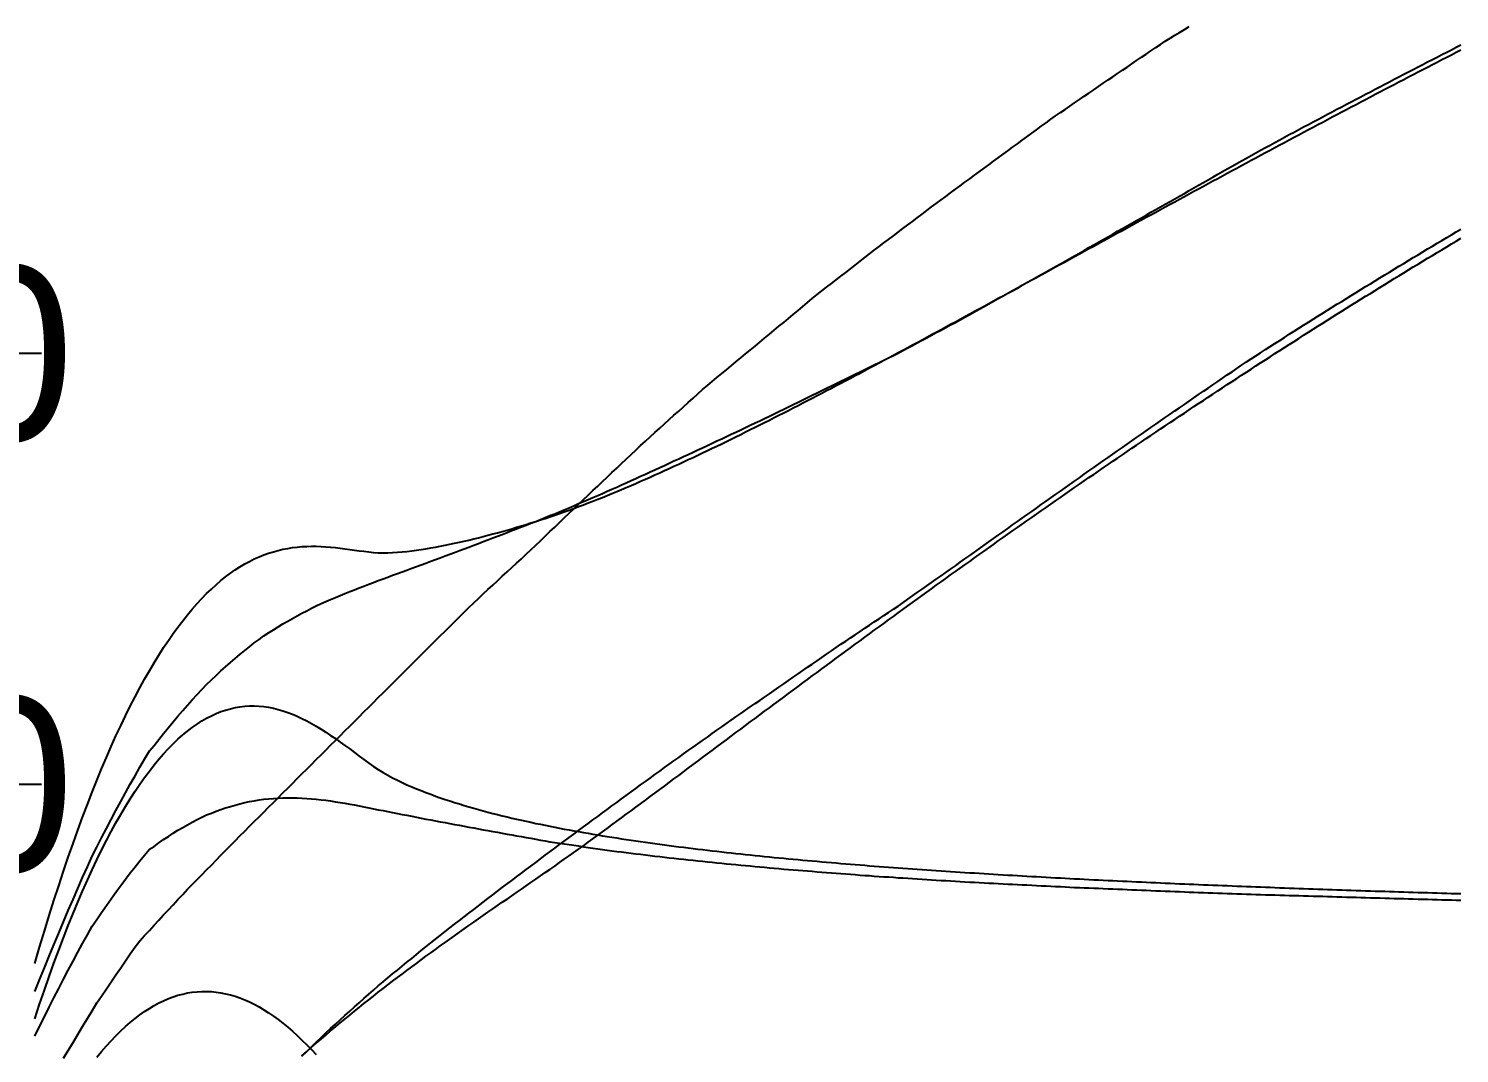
# Model space of a CAD drawing. Extents: x -35 to 180, y -35 to 144.
# Drawn here: x 5.8 to 71.2, y 27.1 to 73.9 of the extents above; entities that cross this region are included whole.
import ezdxf

# ---------------------------------------------------------------- set-up
doc = ezdxf.new("R2010")
doc.units = 0

msp = doc.modelspace()

# ---------------------------------------------------------------- linework, layer by layer
at = {"color": 0}
for p, q in [((0, 59.071), (6.4, 59.071)), ((0, 39.38), (6.4, 39.38))]:
    msp.add_line(p, q, dxfattribs=at)
at = {"color": 6}
msp.add_lwpolyline([(7.412, 26.855), (7.63, 27.217), (7.848, 27.579), (8.066, 27.942), (8.284, 28.304), (8.502, 28.666), (8.72, 29.028), (8.938, 29.39), (9.156, 29.698), (9.374, 30.021), (9.592, 30.343), (9.81, 30.665), (10.028, 30.988), (10.246, 31.31), (10.464, 31.632), (10.682, 31.955), (10.9, 32.229), (11.118, 32.464), (11.336, 32.699), (11.554, 32.933), (11.772, 33.168), (11.99, 33.403), (12.208, 33.638), (12.426, 33.873), (12.644, 34.108), (12.862, 34.342), (13.08, 34.577), (13.298, 34.798), (13.516, 35.02), (13.734, 35.242), (13.952, 35.464), (14.17, 35.686), (14.388, 35.908), (14.606, 36.13), (14.824, 36.352), (15.042, 36.574), (15.26, 36.796), (15.478, 37.017), (15.696, 37.237), (15.914, 37.455), (16.132, 37.673), (16.35, 37.891), (16.568, 38.108), (16.786, 38.326), (17.004, 38.544), (17.222, 38.762), (17.44, 38.979), (17.658, 39.197), (17.876, 39.415), (18.094, 39.633), (18.312, 39.851), (18.53, 40.068), (18.748, 40.286), (18.966, 40.504), (19.184, 40.722), (19.402, 40.939), (19.62, 41.157), (19.838, 41.375), (20.056, 41.593), (20.274, 41.811), (20.492, 42.028), (20.71, 42.246), (20.928, 42.464), (21.146, 42.682), (21.364, 42.899), (21.582, 43.117), (21.8, 43.335), (22.018, 43.553), (22.236, 43.771), (22.454, 43.988), (22.672, 44.206), (22.89, 44.424), (23.108, 44.642), (23.326, 44.859), (23.544, 45.077), (23.762, 45.293), (23.98, 45.509), (24.198, 45.725), (24.416, 45.941), (24.634, 46.157), (24.852, 46.373), (25.07, 46.589), (25.288, 46.805), (25.506, 47.021), (25.724, 47.237), (25.942, 47.453), (26.16, 47.669), (26.378, 47.87), (26.596, 48.071), (26.814, 48.273), (27.032, 48.475), (27.25, 48.676), (27.468, 48.878), (27.686, 49.079), (27.904, 49.281), (28.121, 49.482), (28.339, 49.684), (28.557, 49.886), (28.775, 50.087), (28.993, 50.295), (29.211, 50.504), (29.429, 50.713), (29.647, 50.922), (29.865, 51.13), (30.083, 51.339), (30.301, 51.548), (30.519, 51.757), (30.737, 51.965), (30.955, 52.174), (31.173, 52.383), (31.391, 52.592), (31.609, 52.798), (31.827, 53.003), (32.045, 53.208), (32.263, 53.413), (32.481, 53.618), (32.699, 53.824), (32.917, 54.029), (33.135, 54.234), (33.353, 54.439), (33.571, 54.644), (33.789, 54.85), (34.007, 55.055), (34.225, 55.254), (34.443, 55.45), (34.661, 55.646), (34.879, 55.843), (35.097, 56.039), (35.315, 56.235), (35.533, 56.431), (35.751, 56.627), (35.969, 56.823), (36.187, 57.02), (36.405, 57.216), (36.623, 57.412), (36.841, 57.599), (37.059, 57.779), (37.277, 57.959), (37.495, 58.139), (37.713, 58.319), (37.931, 58.499), (38.149, 58.679), (38.367, 58.859), (38.585, 59.039), (38.803, 59.219), (39.021, 59.399), (39.239, 59.579), (39.457, 59.759), (39.675, 59.94), (39.893, 60.121), (40.111, 60.302), (40.329, 60.483), (40.547, 60.664), (40.765, 60.845), (40.983, 61.026), (41.201, 61.207), (41.419, 61.387), (41.637, 61.568), (41.855, 61.749), (42.073, 61.93), (42.291, 62.095), (42.509, 62.263), (42.727, 62.431), (42.945, 62.6), (43.163, 62.768), (43.381, 62.936), (43.599, 63.104), (43.817, 63.273), (44.035, 63.441), (44.253, 63.609), (44.471, 63.777), (44.689, 63.946), (44.907, 64.11), (45.125, 64.275), (45.343, 64.439), (45.561, 64.604), (45.779, 64.769), (45.997, 64.933), (46.215, 65.098), (46.433, 65.263), (46.651, 65.427), (46.869, 65.592), (47.087, 65.757), (47.305, 65.921), (47.523, 66.081), (47.741, 66.241), (47.959, 66.402), (48.177, 66.562), (48.395, 66.722), (48.613, 66.882), (48.831, 67.042), (49.049, 67.203), (49.267, 67.363), (49.485, 67.523), (49.703, 67.683), (49.921, 67.843), (50.139, 68.003), (50.357, 68.164), (50.575, 68.324), (50.793, 68.484), (51.011, 68.644), (51.229, 68.804), (51.447, 68.965), (51.665, 69.125), (51.883, 69.285), (52.101, 69.445), (52.319, 69.605), (52.537, 69.765), (52.755, 69.917), (52.973, 70.066), (53.191, 70.216), (53.409, 70.365), (53.627, 70.514), (53.845, 70.664), (54.063, 70.813), (54.281, 70.963), (54.499, 71.112), (54.717, 71.261), (54.935, 71.411), (55.153, 71.56), (55.371, 71.708), (55.589, 71.856), (55.807, 72.003), (56.025, 72.151), (56.243, 72.299), (56.461, 72.446), (56.679, 72.594), (56.897, 72.741), (57.115, 72.889), (57.333, 73.037), (57.551, 73.184), (57.769, 73.332), (57.987, 73.47), (58.205, 73.602), (58.423, 73.733), (58.641, 73.864), (58.859, 73.996)], dxfattribs=at)
at = {"color": 4}
for points in [[(6.104, 29.905), (6.322, 30.445), (6.54, 30.982), (6.758, 31.515), (6.976, 32.043), (7.194, 32.567), (7.412, 33.087), (7.63, 33.601), (7.848, 34.111), (8.066, 34.615), (8.284, 35.114), (8.502, 35.608), (8.72, 36.096), (8.938, 36.503), (9.156, 36.93), (9.374, 37.351), (9.592, 37.768), (9.81, 38.179), (10.028, 38.584), (10.246, 38.984), (10.464, 39.378), (10.682, 39.767), (10.9, 40.151), (11.118, 40.528), (11.336, 40.9), (11.554, 41.152), (11.772, 41.429), (11.99, 41.702), (12.208, 41.969), (12.426, 42.232), (12.644, 42.491), (12.862, 42.744), (13.08, 42.993), (13.298, 43.237), (13.516, 43.477), (13.734, 43.712), (13.952, 43.942), (14.17, 44.148), (14.388, 44.353), (14.606, 44.554), (14.824, 44.75), (15.042, 44.941), (15.26, 45.128), (15.478, 45.311), (15.696, 45.489), (15.914, 45.663), (16.132, 45.833), (16.35, 45.999), (16.568, 46.161), (16.786, 46.301), (17.004, 46.438), (17.222, 46.572), (17.44, 46.703), (17.658, 46.829), (17.876, 46.953), (18.094, 47.073), (18.312, 47.19), (18.53, 47.305), (18.748, 47.416), (18.966, 47.525), (19.184, 47.631), (19.402, 47.727), (19.62, 47.821), (19.838, 47.913), (20.056, 48.003), (20.274, 48.091), (20.492, 48.179), (20.71, 48.265), (20.928, 48.35), (21.146, 48.435), (21.364, 48.519), (21.582, 48.603), (21.8, 48.687), (22.018, 48.766), (22.236, 48.845), (22.454, 48.924), (22.672, 49.004), (22.89, 49.083), (23.108, 49.163), (23.326, 49.244), (23.544, 49.324), (23.762, 49.405), (23.98, 49.486), (24.198, 49.568), (24.416, 49.649), (24.634, 49.73), (24.852, 49.81), (25.07, 49.891), (25.288, 49.972), (25.506, 50.053), (25.724, 50.135), (25.942, 50.216), (26.16, 50.299), (26.378, 50.381), (26.596, 50.464), (26.814, 50.547), (27.032, 50.631), (27.25, 50.714), (27.468, 50.797), (27.686, 50.881), (27.904, 50.965), (28.121, 51.05), (28.339, 51.134), (28.557, 51.22), (28.775, 51.305), (28.993, 51.391), (29.211, 51.478), (29.429, 51.565), (29.647, 51.652), (29.865, 51.74), (30.083, 51.832), (30.301, 51.923), (30.519, 52.015), (30.737, 52.107), (30.955, 52.2), (31.173, 52.293), (31.391, 52.386), (31.609, 52.48), (31.827, 52.574), (32.045, 52.669), (32.263, 52.764), (32.481, 52.859), (32.699, 52.957), (32.917, 53.055), (33.135, 53.153), (33.353, 53.251), (33.571, 53.349), (33.789, 53.448), (34.007, 53.548), (34.225, 53.647), (34.443, 53.747), (34.661, 53.848), (34.879, 53.948), (35.097, 54.049), (35.315, 54.149), (35.533, 54.249), (35.751, 54.35), (35.969, 54.451), (36.187, 54.552), (36.405, 54.654), (36.623, 54.756), (36.841, 54.858), (37.059, 54.96), (37.277, 55.063), (37.495, 55.165), (37.713, 55.268), (37.931, 55.371), (38.149, 55.473), (38.367, 55.576), (38.585, 55.679), (38.803, 55.782), (39.021, 55.886), (39.239, 55.99), (39.457, 56.093), (39.675, 56.197), (39.893, 56.302), (40.111, 56.406), (40.329, 56.511), (40.547, 56.617), (40.765, 56.724), (40.983, 56.831), (41.201, 56.938), (41.419, 57.045), (41.637, 57.152), (41.855, 57.26), (42.073, 57.368), (42.291, 57.475), (42.509, 57.583), (42.727, 57.691), (42.945, 57.799), (43.163, 57.906), (43.381, 58.012), (43.599, 58.119), (43.817, 58.225), (44.035, 58.332), (44.253, 58.439), (44.471, 58.546), (44.689, 58.653), (44.907, 58.76), (45.125, 58.867), (45.343, 58.975), (45.561, 59.082), (45.779, 59.197), (45.997, 59.313), (46.215, 59.43), (46.433, 59.547), (46.651, 59.663), (46.869, 59.78), (47.087, 59.897), (47.305, 60.014), (47.523, 60.131), (47.741, 60.248), (47.959, 60.365), (48.177, 60.482), (48.395, 60.602), (48.613, 60.722), (48.831, 60.843), (49.049, 60.964), (49.267, 61.085), (49.485, 61.206), (49.703, 61.327), (49.921, 61.448), (50.139, 61.569), (50.357, 61.69), (50.575, 61.81), (50.793, 61.931), (51.011, 62.053), (51.229, 62.176), (51.447, 62.298), (51.665, 62.421), (51.883, 62.543), (52.101, 62.666), (52.319, 62.788), (52.537, 62.911), (52.755, 63.033), (52.973, 63.156), (53.191, 63.278), (53.409, 63.401), (53.627, 63.523), (53.845, 63.649), (54.063, 63.773), (54.281, 63.898), (54.499, 64.022), (54.717, 64.147), (54.935, 64.271), (55.153, 64.396), (55.371, 64.52), (55.589, 64.644), (55.807, 64.769), (56.025, 64.893), (56.243, 65.017), (56.461, 65.141), (56.679, 65.265), (56.897, 65.389), (57.115, 65.513), (57.333, 65.637), (57.551, 65.761), (57.769, 65.885), (57.987, 66.008), (58.205, 66.132), (58.423, 66.256), (58.641, 66.379), (58.859, 66.502), (59.077, 66.627), (59.295, 66.752), (59.513, 66.876), (59.731, 67), (59.949, 67.124), (60.167, 67.249), (60.385, 67.373), (60.603, 67.497), (60.821, 67.621), (61.039, 67.744), (61.257, 67.868), (61.475, 67.992), (61.693, 68.111), (61.911, 68.23), (62.129, 68.349), (62.347, 68.467), (62.565, 68.586), (62.783, 68.705), (63.001, 68.823), (63.219, 68.942), (63.437, 69.06), (63.655, 69.178), (63.873, 69.296), (64.091, 69.414), (64.309, 69.53), (64.527, 69.645), (64.745, 69.76), (64.963, 69.876), (65.181, 69.991), (65.399, 70.106), (65.617, 70.22), (65.835, 70.335), (66.053, 70.45), (66.271, 70.564), (66.489, 70.678), (66.707, 70.793), (66.925, 70.907), (67.143, 71.021), (67.361, 71.136), (67.579, 71.25), (67.797, 71.364), (68.015, 71.478), (68.233, 71.591), (68.451, 71.705), (68.669, 71.818), (68.887, 71.932), (69.105, 72.045), (69.323, 72.158), (69.541, 72.271), (69.759, 72.383), (69.977, 72.495), (70.195, 72.607), (70.413, 72.719), (70.631, 72.83), (70.849, 72.942), (71.067, 73.053), (71.285, 73.164)], [(18.312, 26.946), (18.53, 27.164), (18.748, 27.38), (18.966, 27.596), (19.184, 27.811), (19.402, 28.012), (19.62, 28.211), (19.838, 28.411), (20.056, 28.609), (20.274, 28.806), (20.492, 29.003), (20.71, 29.199), (20.928, 29.394), (21.146, 29.588), (21.364, 29.781), (21.582, 29.974), (21.8, 30.166), (22.018, 30.349), (22.236, 30.529), (22.454, 30.709), (22.672, 30.888), (22.89, 31.067), (23.108, 31.245), (23.326, 31.422), (23.544, 31.599), (23.762, 31.775), (23.98, 31.951), (24.198, 32.126), (24.416, 32.301), (24.634, 32.473), (24.852, 32.643), (25.07, 32.813), (25.288, 32.982), (25.506, 33.151), (25.724, 33.32), (25.942, 33.488), (26.16, 33.656), (26.378, 33.824), (26.596, 33.991), (26.814, 34.158), (27.032, 34.325), (27.25, 34.49), (27.468, 34.655), (27.686, 34.82), (27.904, 34.984), (28.121, 35.148), (28.339, 35.312), (28.557, 35.476), (28.775, 35.64), (28.993, 35.804), (29.211, 35.967), (29.429, 36.131), (29.647, 36.294), (29.865, 36.457), (30.083, 36.617), (30.301, 36.779), (30.519, 36.94), (30.737, 37.101), (30.955, 37.262), (31.173, 37.424), (31.391, 37.585), (31.609, 37.746), (31.827, 37.908), (32.045, 38.069), (32.263, 38.23), (32.481, 38.392), (32.699, 38.55), (32.917, 38.709), (33.135, 38.867), (33.353, 39.026), (33.571, 39.185), (33.789, 39.344), (34.007, 39.503), (34.225, 39.662), (34.443, 39.82), (34.661, 39.979), (34.879, 40.138), (35.097, 40.297), (35.315, 40.451), (35.533, 40.606), (35.751, 40.761), (35.969, 40.916), (36.187, 41.071), (36.405, 41.226), (36.623, 41.38), (36.841, 41.535), (37.059, 41.69), (37.277, 41.845), (37.495, 41.999), (37.713, 42.154), (37.931, 42.305), (38.149, 42.456), (38.367, 42.607), (38.585, 42.758), (38.803, 42.909), (39.021, 43.06), (39.239, 43.211), (39.457, 43.362), (39.675, 43.513), (39.893, 43.664), (40.111, 43.814), (40.329, 43.965), (40.547, 44.116), (40.765, 44.267), (40.983, 44.418), (41.201, 44.569), (41.419, 44.72), (41.637, 44.871), (41.855, 45.022), (42.073, 45.172), (42.291, 45.323), (42.509, 45.473), (42.727, 45.623), (42.945, 45.773), (43.163, 45.92), (43.381, 46.066), (43.599, 46.212), (43.817, 46.358), (44.035, 46.503), (44.253, 46.649), (44.471, 46.794), (44.689, 46.939), (44.907, 47.085), (45.125, 47.23), (45.343, 47.375), (45.561, 47.52), (45.779, 47.672), (45.997, 47.827), (46.215, 47.981), (46.433, 48.136), (46.651, 48.29), (46.869, 48.444), (47.087, 48.598), (47.305, 48.752), (47.523, 48.905), (47.741, 49.059), (47.959, 49.212), (48.177, 49.365), (48.395, 49.52), (48.613, 49.676), (48.831, 49.831), (49.049, 49.987), (49.267, 50.142), (49.485, 50.298), (49.703, 50.453), (49.921, 50.607), (50.139, 50.762), (50.357, 50.916), (50.575, 51.071), (50.793, 51.225), (51.011, 51.379), (51.229, 51.535), (51.447, 51.69), (51.665, 51.845), (51.883, 52), (52.101, 52.154), (52.319, 52.309), (52.537, 52.463), (52.755, 52.617), (52.973, 52.77), (53.191, 52.924), (53.409, 53.077), (53.627, 53.23), (53.845, 53.386), (54.063, 53.54), (54.281, 53.694), (54.499, 53.848), (54.717, 54.002), (54.935, 54.156), (55.153, 54.309), (55.371, 54.462), (55.589, 54.615), (55.807, 54.768), (56.025, 54.92), (56.243, 55.072), (56.461, 55.225), (56.679, 55.376), (56.897, 55.528), (57.115, 55.679), (57.333, 55.831), (57.551, 55.982), (57.769, 56.132), (57.987, 56.283), (58.205, 56.433), (58.423, 56.583), (58.641, 56.733), (58.859, 56.883), (59.077, 57.033), (59.295, 57.183), (59.513, 57.333), (59.731, 57.483), (59.949, 57.633), (60.167, 57.782), (60.385, 57.931), (60.603, 58.08), (60.821, 58.229), (61.039, 58.377), (61.257, 58.525), (61.475, 58.673), (61.693, 58.815), (61.911, 58.956), (62.129, 59.097), (62.347, 59.238), (62.565, 59.379), (62.783, 59.519), (63.001, 59.659), (63.219, 59.799), (63.437, 59.939), (63.655, 60.079), (63.873, 60.218), (64.091, 60.357), (64.309, 60.494), (64.527, 60.63), (64.745, 60.766), (64.963, 60.902), (65.181, 61.038), (65.399, 61.173), (65.617, 61.308), (65.835, 61.443), (66.053, 61.578), (66.271, 61.713), (66.489, 61.847), (66.707, 61.981), (66.925, 62.115), (67.143, 62.249), (67.361, 62.383), (67.579, 62.516), (67.797, 62.649), (68.015, 62.782), (68.233, 62.915), (68.451, 63.048), (68.669, 63.18), (68.887, 63.312), (69.105, 63.444), (69.323, 63.576), (69.541, 63.706), (69.759, 63.837), (69.977, 63.967), (70.195, 64.097), (70.413, 64.227), (70.631, 64.357), (70.849, 64.486), (71.067, 64.615), (71.285, 64.744)], [(6.104, 27.862), (6.322, 28.307), (6.54, 28.749), (6.758, 29.186), (6.976, 29.618), (7.194, 30.046), (7.412, 30.469), (7.63, 30.886), (7.848, 31.298), (8.066, 31.705), (8.284, 32.106), (8.502, 32.501), (8.72, 32.89), (8.938, 33.191), (9.156, 33.513), (9.374, 33.829), (9.592, 34.14), (9.81, 34.444), (10.028, 34.743), (10.246, 35.035), (10.464, 35.322), (10.682, 35.602), (10.9, 35.876), (11.118, 36.144), (11.336, 36.406), (11.554, 36.538), (11.772, 36.696), (11.99, 36.849), (12.208, 36.996), (12.426, 37.138), (12.644, 37.274), (12.862, 37.405), (13.08, 37.53), (13.298, 37.649), (13.516, 37.763), (13.734, 37.871), (13.952, 37.973), (14.17, 38.062), (14.388, 38.146), (14.606, 38.225), (14.824, 38.298), (15.042, 38.366), (15.26, 38.428), (15.478, 38.485), (15.696, 38.537), (15.914, 38.584), (16.132, 38.625), (16.35, 38.662), (16.568, 38.694), (16.786, 38.715), (17.004, 38.731), (17.222, 38.744), (17.44, 38.751), (17.658, 38.755), (17.876, 38.754), (18.094, 38.749), (18.312, 38.74), (18.53, 38.728), (18.748, 38.712), (18.966, 38.692), (19.184, 38.669), (19.402, 38.643), (19.62, 38.613), (19.838, 38.581), (20.056, 38.546), (20.274, 38.51), (20.492, 38.471), (20.71, 38.431), (20.928, 38.389), (21.146, 38.347), (21.364, 38.303), (21.582, 38.259), (21.8, 38.215), (22.018, 38.172), (22.236, 38.129), (22.454, 38.086), (22.672, 38.043), (22.89, 38), (23.108, 37.958), (23.326, 37.915), (23.544, 37.873), (23.762, 37.831), (23.98, 37.789), (24.198, 37.747), (24.416, 37.705), (24.634, 37.664), (24.852, 37.623), (25.07, 37.582), (25.288, 37.541), (25.506, 37.5), (25.724, 37.46), (25.942, 37.419), (26.16, 37.379), (26.378, 37.339), (26.596, 37.299), (26.814, 37.259), (27.032, 37.219), (27.25, 37.18), (27.468, 37.14), (27.686, 37.101), (27.904, 37.061), (28.121, 37.022), (28.339, 36.983), (28.557, 36.944), (28.775, 36.906), (28.993, 36.867), (29.211, 36.829), (29.429, 36.79), (29.647, 36.752), (29.865, 36.714), (30.083, 36.684), (30.301, 36.652), (30.519, 36.62), (30.737, 36.588), (30.955, 36.556), (31.173, 36.524), (31.391, 36.492), (31.609, 36.46), (31.827, 36.429), (32.045, 36.397), (32.263, 36.366), (32.481, 36.334), (32.699, 36.309), (32.917, 36.283), (33.135, 36.256), (33.353, 36.23), (33.571, 36.203), (33.789, 36.177), (34.007, 36.151), (34.225, 36.125), (34.443, 36.098), (34.661, 36.072), (34.879, 36.047), (35.097, 36.021), (35.315, 35.998), (35.533, 35.974), (35.751, 35.951), (35.969, 35.928), (36.187, 35.905), (36.405, 35.882), (36.623, 35.859), (36.841, 35.836), (37.059, 35.813), (37.277, 35.79), (37.495, 35.767), (37.713, 35.744), (37.931, 35.724), (38.149, 35.704), (38.367, 35.684), (38.585, 35.664), (38.803, 35.644), (39.021, 35.623), (39.239, 35.603), (39.457, 35.583), (39.675, 35.563), (39.893, 35.544), (40.111, 35.524), (40.329, 35.504), (40.547, 35.486), (40.765, 35.468), (40.983, 35.451), (41.201, 35.433), (41.419, 35.415), (41.637, 35.398), (41.855, 35.38), (42.073, 35.362), (42.291, 35.345), (42.509, 35.327), (42.727, 35.31), (42.945, 35.293), (43.163, 35.277), (43.381, 35.261), (43.599, 35.246), (43.817, 35.23), (44.035, 35.215), (44.253, 35.2), (44.471, 35.184), (44.689, 35.169), (44.907, 35.154), (45.125, 35.139), (45.343, 35.124), (45.561, 35.108), (45.779, 35.094), (45.997, 35.081), (46.215, 35.067), (46.433, 35.053), (46.651, 35.04), (46.869, 35.026), (47.087, 35.013), (47.305, 34.999), (47.523, 34.986), (47.741, 34.972), (47.959, 34.959), (48.177, 34.946), (48.395, 34.933), (48.613, 34.922), (48.831, 34.91), (49.049, 34.899), (49.267, 34.887), (49.485, 34.876), (49.703, 34.864), (49.921, 34.853), (50.139, 34.841), (50.357, 34.83), (50.575, 34.818), (50.793, 34.807), (51.011, 34.796), (51.229, 34.785), (51.447, 34.774), (51.665, 34.763), (51.883, 34.752), (52.101, 34.741), (52.319, 34.73), (52.537, 34.719), (52.755, 34.709), (52.973, 34.698), (53.191, 34.687), (53.409, 34.676), (53.627, 34.665), (53.845, 34.657), (54.063, 34.648), (54.281, 34.639), (54.499, 34.63), (54.717, 34.621), (54.935, 34.612), (55.153, 34.603), (55.371, 34.594), (55.589, 34.585), (55.807, 34.576), (56.025, 34.567), (56.243, 34.558), (56.461, 34.549), (56.679, 34.54), (56.897, 34.531), (57.115, 34.522), (57.333, 34.513), (57.551, 34.505), (57.769, 34.496), (57.987, 34.487), (58.205, 34.478), (58.423, 34.469), (58.641, 34.461), (58.859, 34.452), (59.077, 34.444), (59.295, 34.436), (59.513, 34.428), (59.731, 34.42), (59.949, 34.412), (60.167, 34.404), (60.385, 34.396), (60.603, 34.388), (60.821, 34.38), (61.039, 34.372), (61.257, 34.364), (61.475, 34.356), (61.693, 34.35), (61.911, 34.344), (62.129, 34.338), (62.347, 34.331), (62.565, 34.325), (62.783, 34.319), (63.001, 34.313), (63.219, 34.307), (63.437, 34.301), (63.655, 34.295), (63.873, 34.289), (64.091, 34.283), (64.309, 34.277), (64.527, 34.27), (64.745, 34.263), (64.963, 34.257), (65.181, 34.25), (65.399, 34.244), (65.617, 34.237), (65.835, 34.231), (66.053, 34.224), (66.271, 34.218), (66.489, 34.211), (66.707, 34.205), (66.925, 34.198), (67.143, 34.192), (67.361, 34.186), (67.579, 34.18), (67.797, 34.174), (68.015, 34.168), (68.233, 34.162), (68.451, 34.155), (68.669, 34.149), (68.887, 34.143), (69.105, 34.137), (69.323, 34.131), (69.541, 34.125), (69.759, 34.119), (69.977, 34.113), (70.195, 34.107), (70.413, 34.101), (70.631, 34.095), (70.849, 34.089), (71.067, 34.083), (71.285, 34.077)]]:
    msp.add_lwpolyline(points, dxfattribs=at)
at = {"color": 3}
for points in [[(6.104, 31.193), (6.322, 31.937), (6.54, 32.665), (6.758, 33.374), (6.976, 34.067), (7.194, 34.742), (7.412, 35.401), (7.63, 36.043), (7.848, 36.669), (8.066, 37.278), (8.284, 37.871), (8.502, 38.448), (8.72, 39.009), (8.938, 39.554), (9.156, 40.084), (9.374, 40.599), (9.592, 41.098), (9.81, 41.582), (10.028, 42.051), (10.246, 42.505), (10.464, 42.945), (10.682, 43.37), (10.9, 43.78), (11.118, 44.176), (11.336, 44.558), (11.554, 44.926), (11.772, 45.28), (11.99, 45.621), (12.208, 45.947), (12.426, 46.26), (12.644, 46.56), (12.862, 46.847), (13.08, 47.12), (13.298, 47.381), (13.516, 47.629), (13.734, 47.864), (13.952, 48.087), (14.17, 48.297), (14.388, 48.496), (14.606, 48.682), (14.824, 48.857), (15.042, 49.02), (15.26, 49.172), (15.478, 49.313), (15.696, 49.442), (15.914, 49.561), (16.132, 49.67), (16.35, 49.768), (16.568, 49.856), (16.786, 49.935), (17.004, 50.004), (17.222, 50.063), (17.44, 50.114), (17.658, 50.156), (17.876, 50.19), (18.094, 50.216), (18.312, 50.235), (18.53, 50.247), (18.748, 50.251), (18.966, 50.25), (19.184, 50.243), (19.402, 50.23), (19.62, 50.213), (19.838, 50.192), (20.056, 50.167), (20.274, 50.14), (20.492, 50.111), (20.71, 50.08), (20.928, 50.05), (21.146, 50.021), (21.364, 49.994), (21.582, 49.972), (21.8, 49.957), (22.018, 49.952), (22.236, 49.955), (22.454, 49.964), (22.672, 49.979), (22.89, 49.997), (23.108, 50.02), (23.326, 50.046), (23.544, 50.074), (23.762, 50.106), (23.98, 50.14), (24.198, 50.177), (24.416, 50.216), (24.634, 50.256), (24.852, 50.299), (25.07, 50.344), (25.288, 50.39), (25.506, 50.438), (25.724, 50.487), (25.942, 50.538), (26.16, 50.59), (26.378, 50.644), (26.596, 50.699), (26.814, 50.756), (27.032, 50.813), (27.25, 50.872), (27.468, 50.932), (27.686, 50.994), (27.904, 51.056), (28.121, 51.12), (28.339, 51.185), (28.557, 51.251), (28.775, 51.318), (28.993, 51.387), (29.211, 51.457), (29.429, 51.527), (29.647, 51.6), (29.865, 51.673), (30.083, 51.748), (30.301, 51.824), (30.519, 51.902), (30.737, 51.982), (30.955, 52.063), (31.173, 52.145), (31.391, 52.229), (31.609, 52.314), (31.827, 52.4), (32.045, 52.487), (32.263, 52.576), (32.481, 52.665), (32.699, 52.756), (32.917, 52.847), (33.135, 52.939), (33.353, 53.032), (33.571, 53.126), (33.789, 53.221), (34.007, 53.317), (34.225, 53.413), (34.443, 53.51), (34.661, 53.608), (34.879, 53.707), (35.097, 53.806), (35.315, 53.906), (35.533, 54.007), (35.751, 54.108), (35.969, 54.21), (36.187, 54.312), (36.405, 54.415), (36.623, 54.519), (36.841, 54.623), (37.059, 54.727), (37.277, 54.833), (37.495, 54.938), (37.713, 55.044), (37.931, 55.151), (38.149, 55.258), (38.367, 55.366), (38.585, 55.474), (38.803, 55.582), (39.021, 55.691), (39.239, 55.8), (39.457, 55.91), (39.675, 56.02), (39.893, 56.13), (40.111, 56.241), (40.329, 56.352), (40.547, 56.463), (40.765, 56.575), (40.983, 56.687), (41.201, 56.8), (41.419, 56.912), (41.637, 57.025), (41.855, 57.138), (42.073, 57.252), (42.291, 57.366), (42.509, 57.48), (42.727, 57.594), (42.945, 57.709), (43.163, 57.824), (43.381, 57.939), (43.599, 58.054), (43.817, 58.169), (44.035, 58.285), (44.253, 58.401), (44.471, 58.517), (44.689, 58.633), (44.907, 58.75), (45.125, 58.866), (45.343, 58.983), (45.561, 59.1), (45.779, 59.217), (45.997, 59.334), (46.215, 59.452), (46.433, 59.569), (46.651, 59.687), (46.869, 59.805), (47.087, 59.923), (47.305, 60.041), (47.523, 60.159), (47.741, 60.277), (47.959, 60.395), (48.177, 60.514), (48.395, 60.632), (48.613, 60.751), (48.831, 60.87), (49.049, 60.989), (49.267, 61.107), (49.485, 61.226), (49.703, 61.345), (49.921, 61.464), (50.139, 61.584), (50.357, 61.703), (50.575, 61.822), (50.793, 61.941), (51.011, 62.061), (51.229, 62.18), (51.447, 62.299), (51.665, 62.419), (51.883, 62.538), (52.101, 62.658), (52.319, 62.777), (52.537, 62.897), (52.755, 63.016), (52.973, 63.136), (53.191, 63.255), (53.409, 63.375), (53.627, 63.494), (53.845, 63.614), (54.063, 63.733), (54.281, 63.853), (54.499, 63.972), (54.717, 64.091), (54.935, 64.211), (55.153, 64.33), (55.371, 64.45), (55.589, 64.569), (55.807, 64.688), (56.025, 64.808), (56.243, 64.927), (56.461, 65.046), (56.679, 65.165), (56.897, 65.284), (57.115, 65.403), (57.333, 65.522), (57.551, 65.641), (57.769, 65.76), (57.987, 65.879), (58.205, 65.998), (58.423, 66.117), (58.641, 66.235), (58.859, 66.354), (59.077, 66.472), (59.295, 66.591), (59.513, 66.709), (59.731, 66.827), (59.949, 66.945), (60.167, 67.064), (60.385, 67.182), (60.603, 67.3), (60.821, 67.417), (61.039, 67.535), (61.257, 67.653), (61.475, 67.77), (61.693, 67.888), (61.911, 68.005), (62.129, 68.123), (62.347, 68.24), (62.565, 68.357), (62.783, 68.474), (63.001, 68.591), (63.219, 68.708), (63.437, 68.824), (63.655, 68.941), (63.873, 69.057), (64.091, 69.173), (64.309, 69.29), (64.527, 69.406), (64.745, 69.522), (64.963, 69.637), (65.181, 69.753), (65.399, 69.869), (65.617, 69.984), (65.835, 70.1), (66.053, 70.215), (66.271, 70.33), (66.489, 70.445), (66.707, 70.56), (66.925, 70.674), (67.143, 70.789), (67.361, 70.903), (67.579, 71.017), (67.797, 71.132), (68.015, 71.246), (68.233, 71.359), (68.451, 71.473), (68.669, 71.587), (68.887, 71.7), (69.105, 71.813), (69.323, 71.926), (69.541, 72.039), (69.759, 72.152), (69.977, 72.265), (70.195, 72.377), (70.413, 72.489), (70.631, 72.602), (70.849, 72.714), (71.067, 72.826), (71.285, 72.937)], [(18.312, 26.971), (18.53, 27.164), (18.748, 27.356), (18.966, 27.545), (19.184, 27.733), (19.402, 27.919), (19.62, 28.104), (19.838, 28.287), (20.056, 28.469), (20.274, 28.649), (20.492, 28.827), (20.71, 29.005), (20.928, 29.18), (21.146, 29.355), (21.364, 29.528), (21.582, 29.7), (21.8, 29.87), (22.018, 30.04), (22.236, 30.208), (22.454, 30.375), (22.672, 30.54), (22.89, 30.705), (23.108, 30.869), (23.326, 31.032), (23.544, 31.193), (23.762, 31.354), (23.98, 31.514), (24.198, 31.673), (24.416, 31.831), (24.634, 31.989), (24.852, 32.145), (25.07, 32.301), (25.288, 32.457), (25.506, 32.611), (25.724, 32.765), (25.942, 32.919), (26.16, 33.072), (26.378, 33.224), (26.596, 33.377), (26.814, 33.528), (27.032, 33.68), (27.25, 33.831), (27.468, 33.982), (27.686, 34.133), (27.904, 34.283), (28.121, 34.434), (28.339, 34.584), (28.557, 34.734), (28.775, 34.885), (28.993, 35.036), (29.211, 35.187), (29.429, 35.338), (29.647, 35.489), (29.865, 35.641), (30.083, 35.794), (30.301, 35.947), (30.519, 36.101), (30.737, 36.256), (30.955, 36.412), (31.173, 36.569), (31.391, 36.727), (31.609, 36.885), (31.827, 37.044), (32.045, 37.203), (32.263, 37.362), (32.481, 37.522), (32.699, 37.683), (32.917, 37.843), (33.135, 38.004), (33.353, 38.165), (33.571, 38.326), (33.789, 38.488), (34.007, 38.649), (34.225, 38.811), (34.443, 38.973), (34.661, 39.135), (34.879, 39.297), (35.097, 39.459), (35.315, 39.622), (35.533, 39.784), (35.751, 39.947), (35.969, 40.109), (36.187, 40.272), (36.405, 40.434), (36.623, 40.597), (36.841, 40.76), (37.059, 40.922), (37.277, 41.085), (37.495, 41.248), (37.713, 41.41), (37.931, 41.573), (38.149, 41.736), (38.367, 41.898), (38.585, 42.061), (38.803, 42.223), (39.021, 42.385), (39.239, 42.548), (39.457, 42.71), (39.675, 42.872), (39.893, 43.034), (40.111, 43.196), (40.329, 43.358), (40.547, 43.52), (40.765, 43.682), (40.983, 43.843), (41.201, 44.005), (41.419, 44.166), (41.637, 44.327), (41.855, 44.489), (42.073, 44.65), (42.291, 44.811), (42.509, 44.971), (42.727, 45.132), (42.945, 45.292), (43.163, 45.453), (43.381, 45.613), (43.599, 45.773), (43.817, 45.933), (44.035, 46.093), (44.253, 46.252), (44.471, 46.412), (44.689, 46.571), (44.907, 46.73), (45.125, 46.889), (45.343, 47.048), (45.561, 47.207), (45.779, 47.365), (45.997, 47.523), (46.215, 47.681), (46.433, 47.839), (46.651, 47.997), (46.869, 48.154), (47.087, 48.312), (47.305, 48.469), (47.523, 48.626), (47.741, 48.783), (47.959, 48.939), (48.177, 49.096), (48.395, 49.252), (48.613, 49.408), (48.831, 49.563), (49.049, 49.719), (49.267, 49.874), (49.485, 50.03), (49.703, 50.184), (49.921, 50.339), (50.139, 50.494), (50.357, 50.648), (50.575, 50.802), (50.793, 50.956), (51.011, 51.11), (51.229, 51.263), (51.447, 51.416), (51.665, 51.569), (51.883, 51.722), (52.101, 51.874), (52.319, 52.027), (52.537, 52.179), (52.755, 52.331), (52.973, 52.482), (53.191, 52.634), (53.409, 52.785), (53.627, 52.936), (53.845, 53.087), (54.063, 53.237), (54.281, 53.387), (54.499, 53.537), (54.717, 53.687), (54.935, 53.837), (55.153, 53.986), (55.371, 54.135), (55.589, 54.284), (55.807, 54.432), (56.025, 54.581), (56.243, 54.729), (56.461, 54.877), (56.679, 55.024), (56.897, 55.171), (57.115, 55.319), (57.333, 55.465), (57.551, 55.612), (57.769, 55.758), (57.987, 55.904), (58.205, 56.05), (58.423, 56.196), (58.641, 56.341), (58.859, 56.486), (59.077, 56.631), (59.295, 56.776), (59.513, 56.92), (59.731, 57.064), (59.949, 57.208), (60.167, 57.352), (60.385, 57.495), (60.603, 57.638), (60.821, 57.781), (61.039, 57.924), (61.257, 58.066), (61.475, 58.208), (61.693, 58.35), (61.911, 58.491), (62.129, 58.633), (62.347, 58.774), (62.565, 58.914), (62.783, 59.055), (63.001, 59.195), (63.219, 59.335), (63.437, 59.475), (63.655, 59.614), (63.873, 59.753), (64.091, 59.892), (64.309, 60.031), (64.527, 60.169), (64.745, 60.307), (64.963, 60.445), (65.181, 60.583), (65.399, 60.72), (65.617, 60.857), (65.835, 60.994), (66.053, 61.131), (66.271, 61.267), (66.489, 61.403), (66.707, 61.539), (66.925, 61.674), (67.143, 61.809), (67.361, 61.944), (67.579, 62.079), (67.797, 62.213), (68.015, 62.347), (68.233, 62.481), (68.451, 62.615), (68.669, 62.748), (68.887, 62.881), (69.105, 63.014), (69.323, 63.146), (69.541, 63.279), (69.759, 63.411), (69.977, 63.542), (70.195, 63.674), (70.413, 63.805), (70.631, 63.936), (70.849, 64.066), (71.067, 64.197), (71.285, 64.327)], [(6.104, 28.66), (6.322, 29.321), (6.54, 29.964), (6.758, 30.59), (6.976, 31.198), (7.194, 31.79), (7.412, 32.365), (7.63, 32.923), (7.848, 33.464), (8.066, 33.989), (8.284, 34.498), (8.502, 34.99), (8.72, 35.467), (8.938, 35.928), (9.156, 36.372), (9.374, 36.802), (9.592, 37.215), (9.81, 37.614), (10.028, 37.997), (10.246, 38.364), (10.464, 38.717), (10.682, 39.055), (10.9, 39.377), (11.118, 39.685), (11.336, 39.979), (11.554, 40.257), (11.772, 40.522), (11.99, 40.772), (12.208, 41.008), (12.426, 41.229), (12.644, 41.437), (12.862, 41.63), (13.08, 41.81), (13.298, 41.977), (13.516, 42.129), (13.734, 42.269), (13.952, 42.395), (14.17, 42.507), (14.388, 42.607), (14.606, 42.694), (14.824, 42.768), (15.042, 42.83), (15.26, 42.879), (15.478, 42.916), (15.696, 42.941), (15.914, 42.954), (16.132, 42.956), (16.35, 42.946), (16.568, 42.924), (16.786, 42.892), (17.004, 42.849), (17.222, 42.795), (17.44, 42.731), (17.658, 42.658), (17.876, 42.574), (18.094, 42.482), (18.312, 42.381), (18.53, 42.271), (18.748, 42.153), (18.966, 42.028), (19.184, 41.895), (19.402, 41.756), (19.62, 41.611), (19.838, 41.461), (20.056, 41.307), (20.274, 41.149), (20.492, 40.988), (20.71, 40.826), (20.928, 40.663), (21.146, 40.501), (21.364, 40.342), (21.582, 40.189), (21.8, 40.044), (22.018, 39.91), (22.236, 39.787), (22.454, 39.671), (22.672, 39.562), (22.89, 39.458), (23.108, 39.358), (23.326, 39.263), (23.544, 39.172), (23.762, 39.084), (23.98, 38.999), (24.198, 38.917), (24.416, 38.838), (24.634, 38.761), (24.852, 38.687), (25.07, 38.615), (25.288, 38.545), (25.506, 38.477), (25.724, 38.411), (25.942, 38.346), (26.16, 38.284), (26.378, 38.222), (26.596, 38.163), (26.814, 38.105), (27.032, 38.048), (27.25, 37.993), (27.468, 37.939), (27.686, 37.886), (27.904, 37.834), (28.121, 37.783), (28.339, 37.734), (28.557, 37.685), (28.775, 37.638), (28.993, 37.591), (29.211, 37.546), (29.429, 37.501), (29.647, 37.457), (29.865, 37.414), (30.083, 37.372), (30.301, 37.331), (30.519, 37.29), (30.737, 37.25), (30.955, 37.211), (31.173, 37.173), (31.391, 37.135), (31.609, 37.098), (31.827, 37.061), (32.045, 37.025), (32.263, 36.99), (32.481, 36.955), (32.699, 36.921), (32.917, 36.888), (33.135, 36.855), (33.353, 36.822), (33.571, 36.79), (33.789, 36.759), (34.007, 36.728), (34.225, 36.697), (34.443, 36.667), (34.661, 36.637), (34.879, 36.608), (35.097, 36.579), (35.315, 36.551), (35.533, 36.523), (35.751, 36.495), (35.969, 36.468), (36.187, 36.441), (36.405, 36.415), (36.623, 36.389), (36.841, 36.363), (37.059, 36.338), (37.277, 36.313), (37.495, 36.288), (37.713, 36.264), (37.931, 36.24), (38.149, 36.216), (38.367, 36.193), (38.585, 36.17), (38.803, 36.147), (39.021, 36.124), (39.239, 36.102), (39.457, 36.08), (39.675, 36.058), (39.893, 36.037), (40.111, 36.016), (40.329, 35.995), (40.547, 35.974), (40.765, 35.953), (40.983, 35.933), (41.201, 35.913), (41.419, 35.894), (41.637, 35.874), (41.855, 35.855), (42.073, 35.836), (42.291, 35.817), (42.509, 35.798), (42.727, 35.78), (42.945, 35.762), (43.163, 35.744), (43.381, 35.726), (43.599, 35.708), (43.817, 35.691), (44.035, 35.673), (44.253, 35.656), (44.471, 35.639), (44.689, 35.623), (44.907, 35.606), (45.125, 35.59), (45.343, 35.574), (45.561, 35.558), (45.779, 35.542), (45.997, 35.526), (46.215, 35.51), (46.433, 35.495), (46.651, 35.48), (46.869, 35.465), (47.087, 35.45), (47.305, 35.435), (47.523, 35.42), (47.741, 35.406), (47.959, 35.392), (48.177, 35.377), (48.395, 35.363), (48.613, 35.349), (48.831, 35.335), (49.049, 35.322), (49.267, 35.308), (49.485, 35.295), (49.703, 35.281), (49.921, 35.268), (50.139, 35.255), (50.357, 35.242), (50.575, 35.229), (50.793, 35.217), (51.011, 35.204), (51.229, 35.192), (51.447, 35.179), (51.665, 35.167), (51.883, 35.155), (52.101, 35.143), (52.319, 35.131), (52.537, 35.119), (52.755, 35.107), (52.973, 35.096), (53.191, 35.084), (53.409, 35.073), (53.627, 35.061), (53.845, 35.05), (54.063, 35.039), (54.281, 35.028), (54.499, 35.017), (54.717, 35.006), (54.935, 34.995), (55.153, 34.985), (55.371, 34.974), (55.589, 34.963), (55.807, 34.953), (56.025, 34.943), (56.243, 34.932), (56.461, 34.922), (56.679, 34.912), (56.897, 34.902), (57.115, 34.892), (57.333, 34.882), (57.551, 34.872), (57.769, 34.863), (57.987, 34.853), (58.205, 34.843), (58.423, 34.834), (58.641, 34.825), (58.859, 34.815), (59.077, 34.806), (59.295, 34.797), (59.513, 34.788), (59.731, 34.779), (59.949, 34.77), (60.167, 34.761), (60.385, 34.752), (60.603, 34.743), (60.821, 34.734), (61.039, 34.726), (61.257, 34.717), (61.475, 34.708), (61.693, 34.7), (61.911, 34.691), (62.129, 34.683), (62.347, 34.675), (62.565, 34.667), (62.783, 34.658), (63.001, 34.65), (63.219, 34.642), (63.437, 34.634), (63.655, 34.626), (63.873, 34.618), (64.091, 34.611), (64.309, 34.603), (64.527, 34.595), (64.745, 34.587), (64.963, 34.58), (65.181, 34.572), (65.399, 34.565), (65.617, 34.557), (65.835, 34.55), (66.053, 34.542), (66.271, 34.535), (66.489, 34.528), (66.707, 34.52), (66.925, 34.513), (67.143, 34.506), (67.361, 34.499), (67.579, 34.492), (67.797, 34.485), (68.015, 34.478), (68.233, 34.471), (68.451, 34.464), (68.669, 34.458), (68.887, 34.451), (69.105, 34.444), (69.323, 34.437), (69.541, 34.431), (69.759, 34.424), (69.977, 34.418), (70.195, 34.411), (70.413, 34.405), (70.631, 34.398), (70.849, 34.392), (71.067, 34.385), (71.285, 34.379)]]:
    msp.add_lwpolyline(points, dxfattribs=at)
at = {"color": 2}
msp.add_lwpolyline([(8.938, 26.899), (9.156, 27.165), (9.374, 27.419), (9.592, 27.66), (9.81, 27.888), (10.028, 28.103), (10.246, 28.306), (10.464, 28.496), (10.682, 28.674), (10.9, 28.84), (11.118, 28.993), (11.336, 29.135), (11.554, 29.264), (11.772, 29.382), (11.99, 29.487), (12.208, 29.581), (12.426, 29.663), (12.644, 29.733), (12.862, 29.792), (13.08, 29.839), (13.298, 29.875), (13.516, 29.899), (13.734, 29.912), (13.952, 29.913), (14.17, 29.903), (14.388, 29.882), (14.606, 29.85), (14.824, 29.807), (15.042, 29.753), (15.26, 29.688), (15.478, 29.612), (15.696, 29.526), (15.914, 29.428), (16.132, 29.321), (16.35, 29.202), (16.568, 29.074), (16.786, 28.935), (17.004, 28.786), (17.222, 28.627), (17.44, 28.458), (17.658, 28.28), (17.876, 28.092), (18.094, 27.895), (18.312, 27.689), (18.53, 27.474), (18.748, 27.251), (18.966, 27.021)], dxfattribs=at)

# ---------------------------------------------------------------- texts
at = {"color": 0}
for s, p in [('30', (-4, 55.071)), ('20', (-4, 35.38))]:
    msp.add_text(s, height=8, dxfattribs=at).set_placement(p)

doc.saveas('drawing.dxf')
